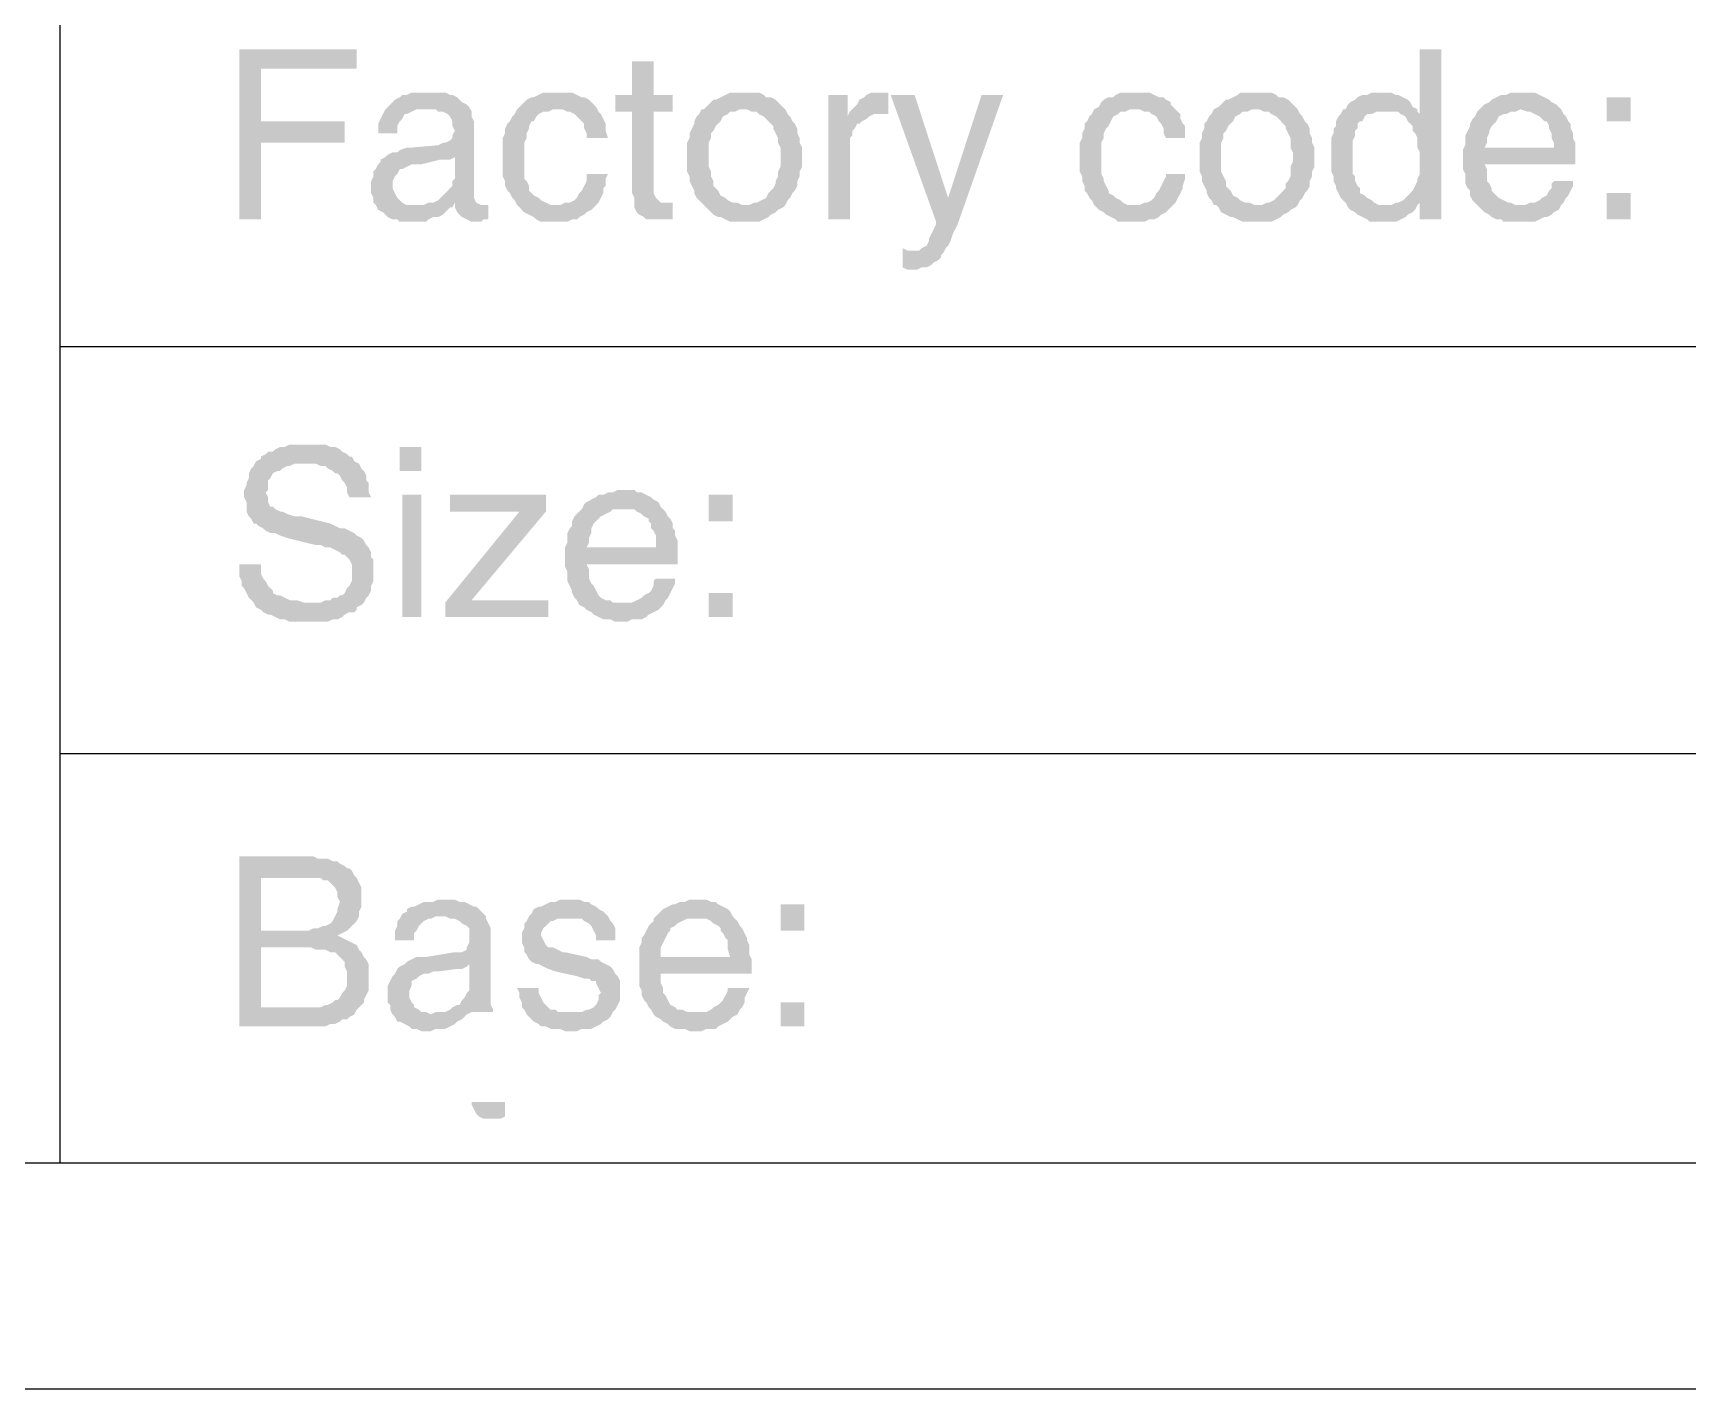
# Model space of a CAD drawing. Header units: inches. Extents: x 3613 to 8393, y -2205 to -794.
# Drawn here: x 7503.49 to 7534.68, y -1550.83 to -1525.27 of the extents above; entities that cross this region are included whole.
import ezdxf

# ---------------------------------------------------------------- set-up
doc = ezdxf.new("R2010")
doc.units = ezdxf.units.IN
doc.header["$MEASUREMENT"] = 0

msp = doc.modelspace()

# ---------------------------------------------------------------- hatches: boundary and pattern name
at = {"transparency": 33554559}
for points in [[(7509.589, -1525.582), (7507.378, -1525.582), (7507.378, -1528.786), (7507.784, -1528.786), (7507.784, -1527.342), (7509.363, -1527.342), (7509.363, -1526.936), (7507.784, -1526.936), (7507.784, -1525.943), (7509.589, -1525.943), (7509.589, -1525.762)], [(7515.186, -1525.807), (7514.779, -1525.807), (7514.779, -1526.439), (7514.463, -1526.439), (7514.463, -1526.755), (7514.779, -1526.755), (7514.779, -1528.29), (7514.824, -1528.38), (7514.824, -1528.56), (7514.87, -1528.651), (7514.915, -1528.696), (7514.915, -1528.696), (7515.005, -1528.741), (7515.05, -1528.786), (7515.547, -1528.786), (7515.547, -1528.47), (7515.321, -1528.47), (7515.276, -1528.425), (7515.231, -1528.38), (7515.186, -1528.29), (7515.186, -1526.755), (7515.547, -1526.755), (7515.547, -1526.439), (7515.186, -1526.439)], [(7530.034, -1525.582), (7529.628, -1525.582), (7529.628, -1526.8), (7529.267, -1526.8), (7529.357, -1526.845), (7529.402, -1526.936), (7529.447, -1526.981), (7529.492, -1527.026), (7529.492, -1527.116), (7529.538, -1527.161), (7529.583, -1527.252), (7529.583, -1527.432), (7529.628, -1527.522), (7529.628, -1527.929), (7529.583, -1528.019), (7529.583, -1528.064), (7529.538, -1528.154), (7529.492, -1528.244), (7529.447, -1528.29), (7529.447, -1528.29), (7529.357, -1528.38), (7529.312, -1528.425), (7529.222, -1528.47), (7529.628, -1528.47), (7529.628, -1528.786), (7530.034, -1528.786)], [(7510.943, -1526.394), (7510.627, -1526.394), (7510.537, -1526.439), (7510.447, -1526.439), (7510.402, -1526.484), (7510.311, -1526.529), (7510.266, -1526.575), (7510.221, -1526.62), (7510.176, -1526.665), (7510.131, -1526.71), (7510.086, -1526.8), (7510.04, -1526.89), (7509.995, -1526.981), (7509.995, -1527.161), (7510.356, -1527.161), (7510.356, -1527.026), (7510.402, -1526.936), (7510.447, -1526.89), (7510.492, -1526.8), (7510.537, -1526.8), (7510.627, -1526.755), (7510.717, -1526.71), (7510.898, -1526.71), (7511.71, -1526.665), (7511.665, -1526.62), (7511.575, -1526.575), (7511.53, -1526.529), (7511.485, -1526.484), (7511.394, -1526.439), (7511.349, -1526.439), (7511.259, -1526.394), (7511.033, -1526.394)], [(7513.38, -1526.394), (7513.109, -1526.394), (7513.019, -1526.439), (7512.929, -1526.484), (7512.884, -1526.484), (7512.794, -1526.529), (7512.748, -1526.575), (7512.658, -1526.665), (7512.613, -1526.71), (7513.471, -1526.71), (7513.561, -1526.755), (7513.606, -1526.755), (7513.696, -1526.8), (7513.741, -1526.845), (7513.832, -1526.936), (7513.877, -1526.981), (7513.877, -1527.071), (7513.922, -1527.161), (7513.922, -1527.252), (7514.328, -1527.252), (7514.283, -1527.116), (7514.283, -1526.981), (7514.238, -1526.89), (7514.193, -1526.8), (7514.148, -1526.755), (7514.102, -1526.665), (7514.057, -1526.62), (7514.012, -1526.575), (7513.967, -1526.529), (7513.877, -1526.484), (7513.832, -1526.484), (7513.741, -1526.439), (7513.651, -1526.394), (7513.471, -1526.394)], [(7516.901, -1526.394), (7516.63, -1526.394), (7516.54, -1526.439), (7516.449, -1526.484), (7516.359, -1526.529), (7516.314, -1526.529), (7516.224, -1526.62), (7516.178, -1526.665), (7516.133, -1526.71), (7516.088, -1526.71), (7516.043, -1526.8), (7515.998, -1526.845), (7515.953, -1526.936), (7515.953, -1526.981), (7515.908, -1527.071), (7515.863, -1527.161), (7515.863, -1527.252), (7515.817, -1527.342), (7515.817, -1527.613), (7515.817, -1527.883), (7515.863, -1527.974), (7515.863, -1528.064), (7515.908, -1528.154), (7515.953, -1528.244), (7515.953, -1528.29), (7515.998, -1528.38), (7516.043, -1528.425), (7516.133, -1528.515), (7516.901, -1528.515), (7516.855, -1528.515), (7516.765, -1528.47), (7516.675, -1528.47), (7516.585, -1528.425), (7516.54, -1528.38), (7516.449, -1528.335), (7516.404, -1528.244), (7516.359, -1528.199), (7516.314, -1528.154), (7516.314, -1528.064), (7516.269, -1527.974), (7516.269, -1527.883), (7516.224, -1527.793), (7516.224, -1527.342), (7516.269, -1527.252), (7516.269, -1527.161), (7516.314, -1527.116), (7516.359, -1527.026), (7516.404, -1526.981), (7516.449, -1526.936), (7516.494, -1526.845), (7516.585, -1526.8), (7516.63, -1526.755), (7516.72, -1526.755), (7516.81, -1526.71), (7517.668, -1526.71), (7517.623, -1526.665), (7517.532, -1526.575), (7517.487, -1526.529), (7517.397, -1526.484), (7517.307, -1526.484), (7517.262, -1526.439), (7517.171, -1526.394), (7516.991, -1526.394)], [(7518.841, -1526.439), (7518.48, -1526.439), (7518.48, -1528.786), (7518.886, -1528.786), (7518.886, -1527.252), (7518.932, -1527.206), (7518.932, -1527.116), (7518.977, -1527.071), (7519.022, -1526.981), (7519.067, -1526.981), (7519.112, -1526.936), (7519.202, -1526.89), (7518.841, -1526.845)], [(7519.518, -1526.394), (7519.293, -1526.394), (7519.202, -1526.439), (7519.157, -1526.484), (7519.067, -1526.529), (7519.022, -1526.62), (7518.977, -1526.665), (7518.932, -1526.71), (7518.886, -1526.755), (7519.518, -1526.8), (7519.609, -1526.8), (7519.609, -1526.394), (7519.609, -1526.394)], [(7520.105, -1526.439), (7519.654, -1526.439), (7520.511, -1528.831), (7520.737, -1528.38)], [(7521.775, -1526.439), (7521.369, -1526.439), (7520.737, -1528.38), (7520.511, -1528.831), (7520.511, -1528.876), (7520.511, -1528.876), (7520.466, -1528.967), (7520.421, -1529.057), (7520.376, -1529.147), (7520.376, -1529.192), (7520.331, -1529.282), (7520.24, -1529.328), (7520.195, -1529.373), (7520.105, -1529.373), (7520.647, -1529.418), (7520.692, -1529.328), (7520.737, -1529.282), (7520.782, -1529.192), (7520.827, -1529.057), (7520.872, -1528.967), (7520.917, -1528.876)], [(7524.257, -1526.394), (7523.986, -1526.394), (7523.896, -1526.439), (7523.851, -1526.484), (7523.761, -1526.484), (7523.67, -1526.529), (7523.625, -1526.575), (7523.58, -1526.665), (7523.49, -1526.71), (7524.347, -1526.71), (7524.438, -1526.755), (7524.528, -1526.755), (7524.573, -1526.8), (7524.663, -1526.845), (7524.708, -1526.936), (7524.754, -1526.981), (7524.799, -1527.071), (7524.799, -1527.161), (7524.844, -1527.252), (7525.205, -1527.252), (7525.205, -1527.026), (7525.16, -1526.981), (7525.115, -1526.89), (7525.115, -1526.8), (7525.069, -1526.755), (7524.979, -1526.665), (7524.934, -1526.62), (7524.934, -1526.575), (7524.844, -1526.529), (7524.799, -1526.484), (7524.708, -1526.484), (7524.618, -1526.439), (7524.528, -1526.394), (7524.347, -1526.394)], [(7526.559, -1526.394), (7526.243, -1526.394), (7526.198, -1526.439), (7526.108, -1526.484), (7526.017, -1526.529), (7525.972, -1526.529), (7525.882, -1526.62), (7525.837, -1526.665), (7525.746, -1526.71), (7525.746, -1526.71), (7525.701, -1526.8), (7525.656, -1526.845), (7525.611, -1526.936), (7525.566, -1526.981), (7525.566, -1527.071), (7525.521, -1527.161), (7525.521, -1527.252), (7525.476, -1527.342), (7525.476, -1527.613), (7525.476, -1527.883), (7525.521, -1527.974), (7525.521, -1528.064), (7525.566, -1528.154), (7525.611, -1528.244), (7525.611, -1528.29), (7525.656, -1528.38), (7525.701, -1528.425), (7525.746, -1528.515), (7526.559, -1528.515), (7526.514, -1528.515), (7526.423, -1528.47), (7526.333, -1528.47), (7526.243, -1528.425), (7526.198, -1528.38), (7526.108, -1528.335), (7526.062, -1528.244), (7526.017, -1528.199), (7525.972, -1528.154), (7525.972, -1528.064), (7525.927, -1527.974), (7525.882, -1527.883), (7525.882, -1527.342), (7525.927, -1527.252), (7525.927, -1527.161), (7525.972, -1527.116), (7526.017, -1527.026), (7526.062, -1526.981), (7526.108, -1526.936), (7526.153, -1526.845), (7526.243, -1526.8), (7526.288, -1526.755), (7526.378, -1526.755), (7526.469, -1526.71), (7527.326, -1526.71), (7527.281, -1526.665), (7527.191, -1526.575), (7527.146, -1526.529), (7527.055, -1526.484), (7526.965, -1526.484), (7526.92, -1526.439), (7526.83, -1526.394), (7526.649, -1526.394)], [(7528.906, -1526.394), (7528.725, -1526.394), (7528.635, -1526.439), (7528.545, -1526.439), (7528.454, -1526.484), (7528.409, -1526.529), (7528.319, -1526.575), (7528.274, -1526.62), (7528.229, -1526.71), (7528.184, -1526.71), (7528.996, -1526.755), (7529.222, -1526.755), (7529.267, -1526.8), (7529.628, -1526.8), (7529.583, -1526.755), (7529.583, -1526.71), (7529.492, -1526.665), (7529.447, -1526.575), (7529.402, -1526.529), (7529.312, -1526.484), (7529.222, -1526.439), (7529.177, -1526.439), (7529.086, -1526.394), (7528.996, -1526.394)], [(7531.569, -1526.394), (7531.343, -1526.394), (7531.253, -1526.439), (7531.162, -1526.439), (7531.072, -1526.484), (7530.982, -1526.529), (7530.937, -1526.575), (7530.846, -1526.62), (7530.801, -1526.665), (7530.756, -1526.71), (7531.523, -1526.71), (7531.659, -1526.755), (7531.704, -1526.755), (7531.794, -1526.8), (7531.884, -1526.845), (7531.93, -1526.89), (7531.975, -1526.936), (7532.02, -1526.936), (7532.065, -1527.026), (7532.065, -1527.071), (7532.11, -1527.161), (7532.11, -1527.252), (7532.155, -1527.342), (7532.155, -1527.432), (7530.846, -1527.432), (7530.44, -1527.477), (7530.44, -1527.838), (7530.485, -1527.929), (7530.485, -1528.109), (7530.53, -1528.199), (7530.576, -1528.244), (7530.576, -1528.335), (7530.621, -1528.425), (7530.666, -1528.47), (7530.711, -1528.515), (7531.523, -1528.515), (7531.433, -1528.515), (7531.343, -1528.47), (7531.298, -1528.47), (7531.207, -1528.425), (7531.117, -1528.38), (7531.072, -1528.335), (7531.027, -1528.29), (7530.982, -1528.244), (7530.982, -1528.199), (7530.937, -1528.109), (7530.892, -1528.064), (7530.892, -1527.838), (7530.846, -1527.748), (7532.561, -1527.748), (7532.561, -1527.342), (7532.516, -1527.252), (7532.516, -1527.161), (7532.471, -1527.071), (7532.471, -1526.981), (7532.426, -1526.936), (7532.381, -1526.845), (7532.336, -1526.8), (7532.291, -1526.71), (7532.246, -1526.665), (7532.2, -1526.62), (7532.11, -1526.575), (7532.065, -1526.529), (7531.975, -1526.484), (7531.884, -1526.439), (7531.794, -1526.394), (7531.659, -1526.394)], [(7511.71, -1526.665), (7510.898, -1526.71), (7511.079, -1526.71), (7511.124, -1526.755), (7511.214, -1526.755), (7511.304, -1526.8), (7511.349, -1526.845), (7511.394, -1526.936), (7511.394, -1527.026), (7511.44, -1527.116), (7511.44, -1527.116), (7511.394, -1527.206), (7511.394, -1527.252), (7511.349, -1527.297), (7511.259, -1527.342), (7511.214, -1527.342), (7511.124, -1527.387), (7510.627, -1527.432), (7510.537, -1527.432), (7510.402, -1527.477), (7510.356, -1527.522), (7510.266, -1527.522), (7510.176, -1527.567), (7511.44, -1527.613), (7511.44, -1528.019), (7511.44, -1528.019), (7511.394, -1528.064), (7511.394, -1528.154), (7511.349, -1528.199), (7511.259, -1528.29), (7511.214, -1528.335), (7511.169, -1528.38), (7511.124, -1528.425), (7511.033, -1528.47), (7510.943, -1528.47), (7510.853, -1528.515), (7509.95, -1528.515), (7509.995, -1528.606), (7510.086, -1528.651), (7510.131, -1528.696), (7510.176, -1528.741), (7510.266, -1528.786), (7510.356, -1528.786), (7510.402, -1528.831), (7510.898, -1528.831), (7510.943, -1528.786), (7511.033, -1528.741), (7511.124, -1528.741), (7511.214, -1528.696), (7511.259, -1528.651), (7511.349, -1528.56), (7511.394, -1528.56), (7511.44, -1528.47), (7511.846, -1528.47), (7511.801, -1528.38), (7511.801, -1526.936), (7511.756, -1526.845), (7511.756, -1526.755)], [(7512.613, -1526.71), (7512.568, -1526.8), (7512.523, -1526.845), (7512.478, -1526.936), (7512.432, -1526.981), (7512.387, -1527.071), (7512.387, -1527.161), (7512.342, -1527.252), (7512.342, -1527.974), (7512.387, -1528.064), (7512.387, -1528.154), (7512.432, -1528.244), (7512.478, -1528.29), (7512.523, -1528.38), (7512.568, -1528.425), (7512.613, -1528.515), (7513.335, -1528.515), (7513.245, -1528.515), (7513.155, -1528.47), (7513.064, -1528.425), (7513.019, -1528.38), (7512.929, -1528.335), (7512.884, -1528.29), (7512.839, -1528.244), (7512.839, -1528.154), (7512.794, -1528.064), (7512.748, -1528.019), (7512.748, -1527.342), (7512.794, -1527.252), (7512.794, -1527.161), (7512.839, -1527.071), (7512.839, -1527.026), (7512.884, -1526.936), (7512.929, -1526.936), (7512.974, -1526.845), (7513.019, -1526.8), (7513.109, -1526.755), (7513.2, -1526.755), (7513.29, -1526.71), (7513.38, -1526.71)], [(7517.668, -1526.71), (7516.901, -1526.71), (7516.946, -1526.71), (7517.036, -1526.755), (7517.126, -1526.755), (7517.171, -1526.8), (7517.262, -1526.845), (7517.307, -1526.89), (7517.397, -1526.981), (7517.442, -1527.026), (7517.442, -1527.071), (7517.487, -1527.161), (7517.532, -1527.252), (7517.532, -1527.342), (7517.578, -1527.432), (7517.578, -1527.793), (7517.532, -1527.883), (7517.532, -1527.974), (7517.487, -1528.064), (7517.487, -1528.109), (7517.442, -1528.199), (7517.397, -1528.244), (7517.352, -1528.29), (7517.307, -1528.38), (7517.216, -1528.425), (7517.126, -1528.47), (7517.081, -1528.47), (7516.991, -1528.515), (7516.133, -1528.515), (7516.178, -1528.56), (7516.269, -1528.651), (7516.314, -1528.696), (7516.404, -1528.741), (7516.449, -1528.741), (7516.54, -1528.786), (7516.63, -1528.831), (7517.171, -1528.831), (7517.262, -1528.786), (7517.352, -1528.741), (7517.397, -1528.696), (7517.487, -1528.651), (7517.532, -1528.606), (7517.623, -1528.56), (7517.668, -1528.515), (7517.668, -1528.515), (7517.713, -1528.425), (7517.758, -1528.38), (7517.803, -1528.29), (7517.848, -1528.244), (7517.893, -1528.154), (7517.893, -1528.064), (7517.939, -1527.974), (7517.939, -1527.883), (7517.984, -1527.793), (7517.984, -1527.613), (7517.984, -1527.432), (7517.939, -1527.342), (7517.939, -1527.252), (7517.893, -1527.161), (7517.893, -1527.071), (7517.848, -1526.981), (7517.803, -1526.936), (7517.758, -1526.845), (7517.713, -1526.8)], [(7523.49, -1526.71), (7523.445, -1526.8), (7523.4, -1526.845), (7523.354, -1526.936), (7523.309, -1526.981), (7523.309, -1527.071), (7523.264, -1527.161), (7523.264, -1527.252), (7523.219, -1527.342), (7523.219, -1527.883), (7523.264, -1527.974), (7523.264, -1528.064), (7523.309, -1528.154), (7523.309, -1528.244), (7523.354, -1528.29), (7523.4, -1528.38), (7523.445, -1528.425), (7523.49, -1528.515), (7524.257, -1528.515), (7524.122, -1528.515), (7524.031, -1528.47), (7523.986, -1528.425), (7523.896, -1528.38), (7523.851, -1528.335), (7523.761, -1528.29), (7523.761, -1528.244), (7523.716, -1528.154), (7523.67, -1528.064), (7523.67, -1528.019), (7523.625, -1527.929), (7523.625, -1527.342), (7523.67, -1527.252), (7523.67, -1527.161), (7523.716, -1527.071), (7523.761, -1527.026), (7523.806, -1526.936), (7523.806, -1526.936), (7523.851, -1526.845), (7523.941, -1526.8), (7523.986, -1526.755), (7524.077, -1526.755), (7524.167, -1526.71), (7524.257, -1526.71)], [(7527.326, -1526.71), (7526.559, -1526.71), (7526.604, -1526.71), (7526.694, -1526.755), (7526.785, -1526.755), (7526.83, -1526.8), (7526.92, -1526.845), (7526.965, -1526.89), (7527.055, -1526.981), (7527.1, -1527.026), (7527.1, -1527.071), (7527.146, -1527.161), (7527.191, -1527.252), (7527.191, -1527.432), (7527.236, -1527.522), (7527.236, -1527.703), (7527.191, -1527.793), (7527.191, -1527.974), (7527.146, -1528.064), (7527.1, -1528.109), (7527.1, -1528.199), (7527.055, -1528.244), (7527.01, -1528.29), (7526.92, -1528.38), (7526.875, -1528.425), (7526.785, -1528.47), (7526.739, -1528.47), (7526.649, -1528.515), (7525.792, -1528.515), (7525.837, -1528.56), (7525.882, -1528.651), (7525.972, -1528.696), (7526.062, -1528.741), (7526.108, -1528.741), (7526.198, -1528.786), (7526.288, -1528.831), (7526.83, -1528.831), (7526.92, -1528.786), (7527.01, -1528.741), (7527.055, -1528.696), (7527.146, -1528.651), (7527.191, -1528.606), (7527.281, -1528.56), (7527.326, -1528.515), (7527.326, -1528.515), (7527.371, -1528.425), (7527.416, -1528.38), (7527.461, -1528.29), (7527.507, -1528.244), (7527.552, -1528.154), (7527.552, -1528.064), (7527.597, -1527.974), (7527.597, -1527.883), (7527.642, -1527.793), (7527.642, -1527.613), (7527.642, -1527.432), (7527.597, -1527.342), (7527.597, -1527.252), (7527.552, -1527.161), (7527.552, -1527.071), (7527.507, -1526.981), (7527.461, -1526.936), (7527.416, -1526.845), (7527.371, -1526.8)], [(7528.184, -1526.71), (7528.138, -1526.8), (7528.093, -1526.845), (7528.048, -1526.936), (7528.048, -1527.026), (7528.003, -1527.071), (7528.003, -1527.161), (7527.958, -1527.252), (7527.958, -1527.883), (7528.003, -1527.974), (7528.003, -1528.064), (7528.048, -1528.154), (7528.048, -1528.199), (7528.093, -1528.29), (7528.138, -1528.38), (7528.184, -1528.425), (7528.229, -1528.47), (7528.274, -1528.56), (7528.319, -1528.606), (7528.409, -1528.651), (7528.454, -1528.696), (7528.545, -1528.741), (7528.635, -1528.786), (7528.68, -1528.831), (7529.177, -1528.831), (7529.267, -1528.786), (7529.357, -1528.741), (7529.402, -1528.696), (7529.492, -1528.651), (7529.538, -1528.606), (7529.583, -1528.515), (7528.861, -1528.515), (7528.77, -1528.47), (7528.725, -1528.425), (7528.635, -1528.38), (7528.59, -1528.335), (7528.5, -1528.29), (7528.5, -1528.199), (7528.454, -1528.154), (7528.409, -1528.064), (7528.409, -1527.974), (7528.364, -1527.929), (7528.364, -1527.297), (7528.409, -1527.206), (7528.409, -1527.116), (7528.454, -1527.071), (7528.454, -1526.981), (7528.5, -1526.936), (7528.545, -1526.936), (7528.59, -1526.845), (7528.635, -1526.8), (7528.725, -1526.8), (7528.815, -1526.755), (7528.996, -1526.755)], [(7530.756, -1526.71), (7530.711, -1526.755), (7530.666, -1526.845), (7530.621, -1526.89), (7530.576, -1526.981), (7530.576, -1527.026), (7530.53, -1527.116), (7530.485, -1527.206), (7530.485, -1527.387), (7530.44, -1527.477), (7530.846, -1527.432), (7530.892, -1527.342), (7530.892, -1527.252), (7530.937, -1527.161), (7530.937, -1527.116), (7530.982, -1527.026), (7531.027, -1526.981), (7531.072, -1526.936), (7531.117, -1526.845), (7531.207, -1526.8), (7531.253, -1526.8), (7531.343, -1526.755), (7531.433, -1526.755), (7531.523, -1526.71)], [(7533.599, -1526.936), (7533.599, -1526.484), (7533.148, -1526.484), (7533.148, -1526.936)], [(7518.886, -1526.755), (7518.841, -1526.845), (7519.202, -1526.89), (7519.247, -1526.845), (7519.338, -1526.8), (7519.518, -1526.8)], [(7510.176, -1527.567), (7510.131, -1527.613), (7510.04, -1527.658), (7510.04, -1527.703), (7509.995, -1527.748), (7509.95, -1527.838), (7509.905, -1527.883), (7509.905, -1527.974), (7509.86, -1528.064), (7509.86, -1528.29), (7509.905, -1528.38), (7509.905, -1528.47), (7509.95, -1528.515), (7510.672, -1528.515), (7510.537, -1528.515), (7510.447, -1528.47), (7510.402, -1528.425), (7510.356, -1528.38), (7510.311, -1528.29), (7510.266, -1528.199), (7510.266, -1528.064), (7510.311, -1527.974), (7510.356, -1527.929), (7510.402, -1527.838), (7510.447, -1527.838), (7510.537, -1527.793), (7510.627, -1527.748), (7510.808, -1527.748), (7511.169, -1527.658), (7511.349, -1527.658), (7511.44, -1527.613)], [(7514.328, -1527.929), (7513.922, -1527.929), (7513.922, -1528.064), (7513.877, -1528.154), (7513.832, -1528.244), (7513.786, -1528.29), (7513.741, -1528.38), (7513.696, -1528.425), (7513.606, -1528.47), (7513.516, -1528.47), (7513.425, -1528.515), (7512.613, -1528.515), (7512.658, -1528.56), (7512.703, -1528.606), (7512.748, -1528.651), (7512.839, -1528.696), (7512.929, -1528.741), (7512.974, -1528.786), (7513.064, -1528.831), (7513.561, -1528.831), (7513.651, -1528.786), (7513.741, -1528.786), (7513.786, -1528.741), (7513.877, -1528.696), (7513.922, -1528.651), (7514.012, -1528.606), (7514.057, -1528.56), (7514.102, -1528.515), (7514.148, -1528.47), (7514.193, -1528.38), (7514.238, -1528.29), (7514.238, -1528.199), (7514.283, -1528.154), (7514.283, -1528.019)], [(7525.205, -1527.929), (7524.844, -1527.929), (7524.844, -1527.974), (7524.799, -1528.064), (7524.754, -1528.154), (7524.708, -1528.244), (7524.663, -1528.29), (7524.618, -1528.38), (7524.573, -1528.425), (7524.483, -1528.47), (7524.438, -1528.47), (7524.347, -1528.515), (7523.49, -1528.515), (7523.535, -1528.56), (7523.58, -1528.606), (7523.67, -1528.651), (7523.716, -1528.696), (7523.806, -1528.741), (7523.896, -1528.786), (7523.941, -1528.831), (7524.438, -1528.831), (7524.528, -1528.786), (7524.618, -1528.786), (7524.708, -1528.741), (7524.754, -1528.696), (7524.844, -1528.651), (7524.889, -1528.606), (7524.934, -1528.56), (7524.979, -1528.515), (7525.024, -1528.47), (7525.069, -1528.38), (7525.115, -1528.29), (7525.16, -1528.199), (7525.16, -1528.154), (7525.205, -1528.019)], [(7532.516, -1528.064), (7532.155, -1528.064), (7532.11, -1528.109), (7532.11, -1528.199), (7532.065, -1528.244), (7532.02, -1528.335), (7531.93, -1528.38), (7531.884, -1528.425), (7531.794, -1528.47), (7531.704, -1528.47), (7531.614, -1528.515), (7530.711, -1528.515), (7530.801, -1528.606), (7530.846, -1528.651), (7530.937, -1528.696), (7530.982, -1528.741), (7531.072, -1528.786), (7531.162, -1528.786), (7531.207, -1528.831), (7531.794, -1528.831), (7531.884, -1528.786), (7531.975, -1528.741), (7532.02, -1528.741), (7532.11, -1528.696), (7532.155, -1528.651), (7532.246, -1528.606), (7532.291, -1528.515), (7532.336, -1528.47), (7532.381, -1528.38), (7532.426, -1528.335), (7532.471, -1528.244), (7532.516, -1528.154)], [(7533.599, -1528.786), (7533.599, -1528.29), (7533.148, -1528.29), (7533.148, -1528.786)], [(7511.846, -1528.47), (7511.44, -1528.47), (7511.44, -1528.56), (7511.936, -1528.515), (7511.936, -1528.515)], [(7512.071, -1528.515), (7511.936, -1528.515), (7511.44, -1528.56), (7511.485, -1528.651), (7511.53, -1528.696), (7511.53, -1528.696), (7511.575, -1528.741), (7511.665, -1528.786), (7511.756, -1528.831), (7511.936, -1528.831), (7511.981, -1528.786), (7512.071, -1528.786)], [(7529.222, -1528.47), (7529.177, -1528.47), (7529.086, -1528.515), (7528.996, -1528.515), (7529.583, -1528.515), (7529.628, -1528.47)], [(7519.879, -1529.328), (7519.879, -1529.689), (7519.879, -1529.689), (7519.97, -1529.734), (7520.15, -1529.734), (7520.24, -1529.689), (7520.331, -1529.689), (7520.421, -1529.644), (7520.466, -1529.598), (7520.556, -1529.553), (7520.601, -1529.508), (7520.601, -1529.463), (7520.647, -1529.418), (7520.105, -1529.373), (7519.97, -1529.373)], [(7508.641, -1533.028), (7508.325, -1533.028), (7508.235, -1533.074), (7508.145, -1533.074), (7508.055, -1533.119), (7508.01, -1533.164), (7507.919, -1533.164), (7507.874, -1533.209), (7507.784, -1533.254), (7507.784, -1533.299), (7507.694, -1533.344), (7508.641, -1533.39), (7508.822, -1533.39), (7508.912, -1533.435), (7509.002, -1533.435), (7509.048, -1533.48), (7509.138, -1533.525), (7509.183, -1533.57), (7509.228, -1533.57), (7509.273, -1533.615), (7509.318, -1533.705), (7509.363, -1533.751), (7509.409, -1533.841), (7509.409, -1533.931), (7509.454, -1534.021), (7509.86, -1534.021), (7509.815, -1533.931), (7509.815, -1533.751), (7509.77, -1533.705), (7509.77, -1533.615), (7509.725, -1533.525), (7509.679, -1533.48), (7509.634, -1533.39), (7509.544, -1533.344), (7509.499, -1533.254), (7509.454, -1533.254), (7509.409, -1533.209), (7509.318, -1533.164), (7509.273, -1533.119), (7509.183, -1533.074), (7509.093, -1533.074), (7509.002, -1533.028), (7508.732, -1533.028)], [(7510.808, -1533.525), (7510.808, -1533.074), (7510.402, -1533.074), (7510.402, -1533.525)], [(7507.694, -1533.344), (7507.648, -1533.435), (7507.603, -1533.48), (7507.558, -1533.57), (7507.558, -1533.66), (7507.513, -1533.751), (7507.513, -1533.796), (7507.468, -1533.886), (7507.468, -1534.021), (7507.468, -1534.021), (7507.513, -1534.112), (7507.513, -1534.292), (7507.558, -1534.382), (7507.603, -1534.428), (7507.648, -1534.518), (7507.694, -1534.518), (7507.739, -1534.563), (7507.829, -1534.608), (7507.874, -1534.653), (7507.964, -1534.698), (7508.055, -1534.698), (7508.145, -1534.743), (7508.28, -1534.789), (7508.822, -1534.924), (7508.912, -1534.924), (7509.002, -1534.969), (7509.093, -1534.969), (7509.183, -1535.014), (7509.273, -1535.059), (7509.318, -1535.105), (7509.363, -1535.105), (7509.409, -1535.15), (7509.454, -1535.195), (7509.499, -1535.285), (7509.499, -1535.601), (7509.454, -1535.691), (7509.409, -1535.736), (7509.363, -1535.827), (7509.318, -1535.872), (7509.273, -1535.872), (7509.228, -1535.917), (7509.138, -1535.917), (7509.093, -1535.962), (7509.002, -1535.962), (7508.912, -1536.007), (7507.648, -1536.007), (7507.694, -1536.097), (7507.784, -1536.143), (7507.829, -1536.188), (7507.919, -1536.233), (7507.964, -1536.233), (7508.055, -1536.278), (7508.145, -1536.323), (7508.235, -1536.323), (7508.325, -1536.368), (7509.048, -1536.368), (7509.138, -1536.323), (7509.228, -1536.323), (7509.318, -1536.278), (7509.363, -1536.233), (7509.454, -1536.188), (7509.544, -1536.188), (7509.589, -1536.143), (7509.589, -1536.097), (7509.679, -1536.052), (7509.725, -1536.007), (7509.77, -1535.917), (7509.815, -1535.872), (7509.86, -1535.782), (7509.86, -1535.691), (7509.905, -1535.601), (7509.905, -1535.42), (7509.905, -1535.195), (7509.86, -1535.15), (7509.86, -1535.059), (7509.815, -1534.969), (7509.77, -1534.924), (7509.725, -1534.834), (7509.725, -1534.834), (7509.679, -1534.789), (7509.589, -1534.743), (7509.544, -1534.698), (7509.454, -1534.653), (7509.363, -1534.608), (7509.273, -1534.608), (7509.183, -1534.563), (7509.093, -1534.518), (7508.551, -1534.382), (7508.416, -1534.382), (7508.28, -1534.337), (7508.19, -1534.292), (7508.145, -1534.292), (7508.055, -1534.247), (7508.01, -1534.202), (7507.964, -1534.202), (7507.919, -1534.112), (7507.919, -1534.021), (7507.874, -1533.931), (7507.919, -1533.886), (7507.919, -1533.705), (7507.964, -1533.66), (7508.01, -1533.57), (7508.1, -1533.525), (7508.145, -1533.525), (7508.19, -1533.48), (7508.28, -1533.435), (7508.325, -1533.435), (7508.416, -1533.39), (7508.641, -1533.39)], [(7514.644, -1533.886), (7514.509, -1533.886), (7514.418, -1533.931), (7514.328, -1533.931), (7514.238, -1533.976), (7514.148, -1533.976), (7514.102, -1534.021), (7514.012, -1534.066), (7513.922, -1534.112), (7513.877, -1534.157), (7513.832, -1534.247), (7514.824, -1534.247), (7514.87, -1534.292), (7514.96, -1534.337), (7515.005, -1534.382), (7515.095, -1534.428), (7515.095, -1534.473), (7515.14, -1534.518), (7515.14, -1534.608), (7515.186, -1534.653), (7515.231, -1534.743), (7515.231, -1534.969), (7513.516, -1534.969), (7513.516, -1535.33), (7513.561, -1535.42), (7513.561, -1535.601), (7513.606, -1535.691), (7513.651, -1535.782), (7513.651, -1535.827), (7513.696, -1535.917), (7513.741, -1535.962), (7513.786, -1536.052), (7514.599, -1536.007), (7514.418, -1536.007), (7514.373, -1535.962), (7514.283, -1535.962), (7514.193, -1535.917), (7514.148, -1535.872), (7514.102, -1535.782), (7514.102, -1535.782), (7514.057, -1535.691), (7514.012, -1535.646), (7513.967, -1535.556), (7513.967, -1535.375), (7513.922, -1535.285), (7515.637, -1535.285), (7515.637, -1534.834), (7515.592, -1534.743), (7515.592, -1534.653), (7515.547, -1534.608), (7515.547, -1534.518), (7515.501, -1534.428), (7515.456, -1534.382), (7515.411, -1534.292), (7515.366, -1534.247), (7515.321, -1534.202), (7515.276, -1534.112), (7515.186, -1534.066), (7515.14, -1534.021), (7515.05, -1533.976), (7514.96, -1533.931), (7514.87, -1533.931), (7514.824, -1533.886), (7514.734, -1533.886)], [(7510.808, -1536.278), (7510.808, -1533.976), (7510.447, -1533.976), (7510.447, -1536.278)], [(7513.155, -1533.976), (7511.349, -1533.976), (7511.349, -1534.292), (7512.658, -1534.292), (7511.259, -1536.007), (7511.259, -1536.278), (7513.2, -1536.278), (7513.2, -1535.962), (7511.756, -1535.962), (7513.155, -1534.292), (7513.155, -1534.112)], [(7516.675, -1534.473), (7516.675, -1533.976), (7516.224, -1533.976), (7516.224, -1534.473)], [(7513.832, -1534.247), (7513.786, -1534.292), (7513.741, -1534.337), (7513.696, -1534.382), (7513.651, -1534.473), (7513.651, -1534.563), (7513.606, -1534.608), (7513.561, -1534.698), (7513.561, -1534.879), (7513.516, -1534.969), (7513.922, -1534.969), (7513.967, -1534.879), (7513.967, -1534.789), (7514.012, -1534.698), (7514.012, -1534.608), (7514.057, -1534.518), (7514.102, -1534.473), (7514.148, -1534.428), (7514.193, -1534.382), (7514.283, -1534.337), (7514.373, -1534.292), (7514.418, -1534.247), (7514.599, -1534.247)], [(7507.784, -1535.285), (7507.378, -1535.285), (7507.378, -1535.511), (7507.423, -1535.601), (7507.423, -1535.691), (7507.468, -1535.736), (7507.513, -1535.827), (7507.558, -1535.917), (7507.603, -1535.962), (7507.648, -1536.007), (7508.687, -1536.007), (7508.596, -1536.007), (7508.461, -1535.962), (7508.325, -1535.962), (7508.235, -1535.917), (7508.145, -1535.872), (7508.1, -1535.872), (7508.01, -1535.827), (7508.01, -1535.782), (7507.964, -1535.736), (7507.919, -1535.691), (7507.874, -1535.601), (7507.829, -1535.556), (7507.784, -1535.466), (7507.784, -1535.375)], [(7515.592, -1535.556), (7515.231, -1535.556), (7515.186, -1535.601), (7515.186, -1535.691), (7515.14, -1535.782), (7515.095, -1535.827), (7515.005, -1535.872), (7514.96, -1535.917), (7514.87, -1535.962), (7514.779, -1536.007), (7514.599, -1536.007), (7513.786, -1536.052), (7513.786, -1536.052), (7513.877, -1536.097), (7513.922, -1536.143), (7514.012, -1536.188), (7514.057, -1536.233), (7514.148, -1536.278), (7514.238, -1536.323), (7514.373, -1536.323), (7514.463, -1536.368), (7514.689, -1536.368), (7514.779, -1536.323), (7514.96, -1536.323), (7515.05, -1536.278), (7515.095, -1536.233), (7515.186, -1536.188), (7515.276, -1536.143), (7515.321, -1536.097), (7515.366, -1536.052), (7515.411, -1535.962), (7515.456, -1535.917), (7515.501, -1535.827), (7515.547, -1535.736), (7515.592, -1535.646)], [(7516.675, -1536.278), (7516.675, -1535.827), (7516.224, -1535.827), (7516.224, -1536.278)], [(7508.777, -1540.791), (7507.378, -1540.791), (7507.378, -1543.996), (7509.002, -1543.996), (7509.093, -1543.95), (7509.183, -1543.95), (7509.273, -1543.905), (7509.318, -1543.86), (7509.409, -1543.86), (7509.454, -1543.815), (7509.544, -1543.77), (7509.544, -1543.77), (7509.589, -1543.68), (7507.784, -1543.635), (7507.784, -1542.506), (7508.641, -1542.506), (7509.589, -1542.461), (7509.499, -1542.416), (7509.499, -1542.416), (7509.409, -1542.371), (7509.318, -1542.326), (7509.228, -1542.281), (7509.318, -1542.235), (7509.409, -1542.19), (7507.784, -1542.19), (7507.784, -1541.197), (7508.641, -1541.197), (7509.544, -1541.152), (7509.499, -1541.062), (7509.454, -1541.017), (7509.409, -1541.017), (7509.363, -1540.972), (7509.273, -1540.927), (7509.228, -1540.881), (7509.138, -1540.881), (7509.048, -1540.836), (7508.867, -1540.836)], [(7509.544, -1541.152), (7508.641, -1541.197), (7508.912, -1541.197), (7508.957, -1541.243), (7509.048, -1541.243), (7509.093, -1541.288), (7509.138, -1541.333), (7509.183, -1541.378), (7509.228, -1541.468), (7509.228, -1541.558), (7509.273, -1541.649), (7509.273, -1541.649), (7509.228, -1541.784), (7509.228, -1541.829), (7509.183, -1541.919), (7509.138, -1542.01), (7509.093, -1542.055), (7509.093, -1542.055), (7509.002, -1542.1), (7508.957, -1542.1), (7508.867, -1542.145), (7508.777, -1542.145), (7508.687, -1542.19), (7507.784, -1542.19), (7509.409, -1542.19), (7509.499, -1542.1), (7509.544, -1542.055), (7509.589, -1542.01), (7509.634, -1541.919), (7509.634, -1541.829), (7509.679, -1541.739), (7509.679, -1541.558), (7509.679, -1541.378), (7509.634, -1541.288), (7509.589, -1541.197)], [(7511.259, -1541.604), (7511.124, -1541.604), (7511.033, -1541.649), (7510.853, -1541.649), (7510.763, -1541.694), (7510.672, -1541.739), (7510.627, -1541.739), (7510.537, -1541.784), (7510.537, -1541.829), (7510.447, -1541.874), (7510.402, -1541.965), (7510.356, -1542.01), (7510.356, -1542.1), (7510.311, -1542.19), (7510.311, -1542.371), (7510.672, -1542.371), (7510.672, -1542.235), (7510.717, -1542.19), (7510.763, -1542.1), (7510.808, -1542.055), (7510.853, -1542.01), (7510.943, -1541.965), (7510.988, -1541.965), (7511.079, -1541.919), (7512.026, -1541.919), (7511.936, -1541.829), (7511.891, -1541.784), (7511.846, -1541.739), (7511.801, -1541.739), (7511.71, -1541.694), (7511.62, -1541.649), (7511.53, -1541.649), (7511.44, -1541.604), (7511.349, -1541.604)], [(7513.561, -1541.604), (7513.425, -1541.604), (7513.335, -1541.649), (7513.245, -1541.649), (7513.155, -1541.694), (7513.064, -1541.739), (7513.019, -1541.739), (7512.929, -1541.784), (7512.884, -1541.874), (7512.839, -1541.919), (7512.794, -1542.01), (7512.748, -1542.055), (7512.748, -1542.145), (7512.703, -1542.235), (7512.703, -1542.416), (7512.748, -1542.506), (7512.748, -1542.596), (7512.794, -1542.642), (7512.839, -1542.732), (7512.884, -1542.777), (7512.974, -1542.822), (7513.019, -1542.822), (7513.109, -1542.867), (7513.2, -1542.912), (7513.335, -1542.958), (7513.741, -1543.048), (7513.741, -1543.048), (7513.877, -1543.093), (7513.967, -1543.093), (7514.012, -1543.138), (7514.102, -1543.138), (7514.102, -1543.183), (7514.148, -1543.273), (7514.193, -1543.364), (7514.148, -1543.409), (7514.148, -1543.499), (7514.102, -1543.589), (7514.057, -1543.635), (7513.967, -1543.68), (7513.922, -1543.68), (7513.832, -1543.725), (7513.651, -1543.725), (7512.794, -1543.77), (7512.839, -1543.815), (7512.884, -1543.86), (7512.929, -1543.905), (7513.019, -1543.95), (7513.064, -1543.996), (7513.155, -1543.996), (7513.245, -1544.041), (7513.425, -1544.041), (7513.516, -1544.086), (7513.741, -1544.086), (7513.832, -1544.041), (7514.012, -1544.041), (7514.102, -1543.996), (7514.193, -1543.95), (7514.238, -1543.905), (7514.328, -1543.86), (7514.328, -1543.86), (7514.373, -1543.815), (7514.418, -1543.725), (7514.463, -1543.68), (7514.509, -1543.589), (7514.554, -1543.499), (7514.554, -1543.319), (7514.554, -1543.138), (7514.509, -1543.048), (7514.463, -1543.003), (7514.418, -1542.912), (7514.418, -1542.912), (7514.373, -1542.867), (7514.283, -1542.822), (7514.193, -1542.777), (7514.148, -1542.732), (7514.012, -1542.732), (7513.922, -1542.687), (7513.516, -1542.596), (7513.471, -1542.596), (7513.38, -1542.551), (7513.29, -1542.506), (7513.2, -1542.506), (7513.155, -1542.461), (7513.155, -1542.461), (7513.109, -1542.371), (7513.064, -1542.281), (7513.064, -1542.235), (7513.109, -1542.145), (7513.155, -1542.1), (7513.2, -1542.055), (7513.245, -1542.01), (7513.29, -1542.01), (7513.38, -1541.965), (7513.561, -1541.965), (7514.328, -1541.919), (7514.283, -1541.874), (7514.238, -1541.829), (7514.148, -1541.784), (7514.102, -1541.739), (7514.012, -1541.694), (7513.967, -1541.649), (7513.877, -1541.649), (7513.786, -1541.604), (7513.696, -1541.604)], [(7515.998, -1541.604), (7515.863, -1541.604), (7515.772, -1541.649), (7515.682, -1541.649), (7515.592, -1541.694), (7515.547, -1541.694), (7515.456, -1541.739), (7515.366, -1541.784), (7515.321, -1541.829), (7515.276, -1541.874), (7515.186, -1541.965), (7516.178, -1541.965), (7516.269, -1542.01), (7516.314, -1542.055), (7516.404, -1542.1), (7516.449, -1542.145), (7516.449, -1542.19), (7516.494, -1542.235), (7516.54, -1542.326), (7516.585, -1542.371), (7516.585, -1542.551), (7516.63, -1542.687), (7514.915, -1542.687), (7514.915, -1543.228), (7514.96, -1543.319), (7514.96, -1543.409), (7515.005, -1543.499), (7515.05, -1543.544), (7515.095, -1543.635), (7515.14, -1543.68), (7515.186, -1543.77), (7515.998, -1543.725), (7515.817, -1543.725), (7515.727, -1543.68), (7515.637, -1543.68), (7515.592, -1543.635), (7515.501, -1543.589), (7515.456, -1543.499), (7515.456, -1543.499), (7515.411, -1543.409), (7515.366, -1543.364), (7515.366, -1543.273), (7515.321, -1543.183), (7515.321, -1543.003), (7517.036, -1543.003), (7517.036, -1542.732), (7516.991, -1542.642), (7516.991, -1542.461), (7516.946, -1542.371), (7516.946, -1542.326), (7516.901, -1542.235), (7516.855, -1542.145), (7516.81, -1542.1), (7516.765, -1542.01), (7516.72, -1541.965), (7516.675, -1541.919), (7516.63, -1541.829), (7516.585, -1541.784), (7516.494, -1541.739), (7516.404, -1541.694), (7516.359, -1541.649), (7516.269, -1541.649), (7516.178, -1541.604), (7516.088, -1541.604)], [(7518.029, -1542.19), (7518.029, -1541.694), (7517.578, -1541.694), (7517.578, -1542.19)], [(7512.026, -1541.919), (7511.214, -1541.919), (7511.259, -1541.919), (7511.349, -1541.965), (7511.44, -1541.965), (7511.53, -1542.01), (7511.575, -1542.055), (7511.665, -1542.1), (7511.71, -1542.145), (7511.71, -1542.416), (7511.665, -1542.506), (7511.665, -1542.551), (7511.575, -1542.596), (7511.44, -1542.596), (7510.898, -1542.687), (7510.717, -1542.687), (7510.627, -1542.732), (7510.537, -1542.777), (7510.492, -1542.822), (7511.71, -1542.822), (7511.71, -1543.228), (7511.71, -1543.319), (7511.665, -1543.364), (7511.62, -1543.454), (7511.575, -1543.499), (7511.53, -1543.589), (7511.485, -1543.589), (7511.394, -1543.635), (7511.349, -1543.68), (7511.259, -1543.725), (7511.079, -1543.725), (7510.988, -1543.77), (7510.266, -1543.77), (7510.311, -1543.815), (7510.356, -1543.905), (7510.402, -1543.905), (7510.492, -1543.95), (7510.582, -1543.996), (7510.627, -1544.041), (7510.717, -1544.041), (7510.808, -1544.086), (7510.988, -1544.086), (7511.079, -1544.041), (7511.259, -1544.041), (7511.349, -1543.996), (7511.44, -1543.95), (7511.485, -1543.905), (7511.575, -1543.86), (7511.62, -1543.815), (7511.665, -1543.77), (7511.756, -1543.725), (7512.162, -1543.725), (7512.162, -1543.68), (7512.117, -1543.589), (7512.117, -1542.145), (7512.071, -1542.055), (7512.026, -1541.965)], [(7514.328, -1541.919), (7513.561, -1541.965), (7513.832, -1541.965), (7513.877, -1542.01), (7513.967, -1542.055), (7513.967, -1542.055), (7514.012, -1542.1), (7514.057, -1542.19), (7514.102, -1542.281), (7514.102, -1542.371), (7514.463, -1542.371), (7514.463, -1542.145), (7514.418, -1542.055), (7514.373, -1542.01)], [(7515.186, -1541.965), (7515.186, -1542.01), (7515.14, -1542.055), (7515.095, -1542.1), (7515.05, -1542.19), (7515.005, -1542.281), (7514.96, -1542.326), (7514.96, -1542.416), (7514.915, -1542.506), (7514.915, -1542.687), (7515.321, -1542.687), (7515.321, -1542.506), (7515.366, -1542.416), (7515.411, -1542.326), (7515.456, -1542.235), (7515.501, -1542.19), (7515.501, -1542.145), (7515.592, -1542.1), (7515.637, -1542.055), (7515.727, -1542.01), (7515.817, -1541.965), (7515.998, -1541.965)], [(7509.589, -1542.461), (7508.641, -1542.506), (7508.732, -1542.506), (7508.822, -1542.551), (7509.002, -1542.551), (7509.093, -1542.596), (7509.183, -1542.596), (7509.228, -1542.642), (7509.228, -1542.642), (7509.318, -1542.732), (7509.363, -1542.777), (7509.363, -1542.867), (7509.409, -1542.958), (7509.409, -1543.228), (7509.363, -1543.319), (7509.318, -1543.364), (7509.273, -1543.454), (7509.228, -1543.499), (7509.183, -1543.499), (7509.138, -1543.544), (7509.048, -1543.589), (7509.002, -1543.589), (7508.912, -1543.635), (7507.784, -1543.635), (7509.589, -1543.68), (7509.634, -1543.635), (7509.725, -1543.544), (7509.725, -1543.499), (7509.77, -1543.409), (7509.815, -1543.319), (7509.815, -1542.822), (7509.77, -1542.732), (7509.725, -1542.687), (7509.679, -1542.596), (7509.634, -1542.551)], [(7510.492, -1542.822), (7510.402, -1542.867), (7510.356, -1542.912), (7510.356, -1542.912), (7510.311, -1543.003), (7510.266, -1543.048), (7510.221, -1543.138), (7510.176, -1543.228), (7510.176, -1543.409), (7510.176, -1543.544), (7510.221, -1543.589), (7510.221, -1543.68), (7510.266, -1543.77), (7510.988, -1543.77), (7510.898, -1543.725), (7510.808, -1543.725), (7510.763, -1543.68), (7510.672, -1543.635), (7510.672, -1543.589), (7510.627, -1543.544), (7510.582, -1543.454), (7510.582, -1543.319), (7510.627, -1543.228), (7510.627, -1543.138), (7510.717, -1543.093), (7510.763, -1543.048), (7510.853, -1543.003), (7510.943, -1543.003), (7511.033, -1542.958), (7511.124, -1542.958), (7511.485, -1542.912), (7511.575, -1542.912), (7511.665, -1542.867), (7511.71, -1542.822)], [(7513.019, -1543.273), (7512.613, -1543.273), (7512.658, -1543.364), (7512.658, -1543.454), (7512.703, -1543.544), (7512.703, -1543.635), (7512.748, -1543.68), (7512.794, -1543.77), (7513.651, -1543.725), (7513.38, -1543.725), (7513.335, -1543.68), (7513.245, -1543.68), (7513.2, -1543.635), (7513.155, -1543.589), (7513.109, -1543.544), (7513.064, -1543.454), (7513.019, -1543.364)], [(7516.991, -1543.273), (7516.585, -1543.273), (7516.585, -1543.319), (7516.54, -1543.409), (7516.494, -1543.499), (7516.449, -1543.544), (7516.404, -1543.589), (7516.314, -1543.635), (7516.269, -1543.68), (7516.178, -1543.725), (7515.998, -1543.725), (7515.186, -1543.77), (7515.186, -1543.77), (7515.231, -1543.815), (7515.321, -1543.86), (7515.366, -1543.905), (7515.456, -1543.95), (7515.501, -1543.996), (7515.592, -1544.041), (7515.772, -1544.041), (7515.863, -1544.086), (7516.088, -1544.086), (7516.178, -1544.041), (7516.359, -1544.041), (7516.404, -1543.996), (7516.494, -1543.95), (7516.585, -1543.905), (7516.63, -1543.86), (7516.675, -1543.815), (7516.765, -1543.77), (7516.81, -1543.68), (7516.855, -1543.635), (7516.901, -1543.544), (7516.901, -1543.454), (7516.946, -1543.364)], [(7518.029, -1543.996), (7518.029, -1543.544), (7517.578, -1543.544), (7517.578, -1543.996)], [(7512.387, -1545.421), (7512.252, -1545.421), (7511.756, -1545.466), (7511.801, -1545.557), (7511.846, -1545.647), (7511.846, -1545.647), (7511.891, -1545.692), (7511.981, -1545.737), (7512.297, -1545.737), (7512.387, -1545.692)], [(7512.162, -1545.421), (7511.756, -1545.421), (7511.756, -1545.466), (7512.252, -1545.421), (7512.252, -1545.421)]]:
    msp.add_hatch(color=256, dxfattribs=at).paths.add_polyline_path(points)

# ---------------------------------------------------------------- linework, layer by layer
msp.add_line((7491.175, -1546.568), (7900.431, -1546.568))
msp.add_lwpolyline([(7904.469, -1550.827), (7904.469, -1253.827), (7484.469, -1253.827), (7484.469, -1550.827)], close=True)
for points in [[(7503.993, -1259.827), (7503.993, -1546.568)], [(7503.993, -1531.178), (7853.063, -1531.178)], [(7503.993, -1538.851), (7800.123, -1538.851)]]:
    msp.add_lwpolyline(points)

doc.saveas('drawing.dxf')
